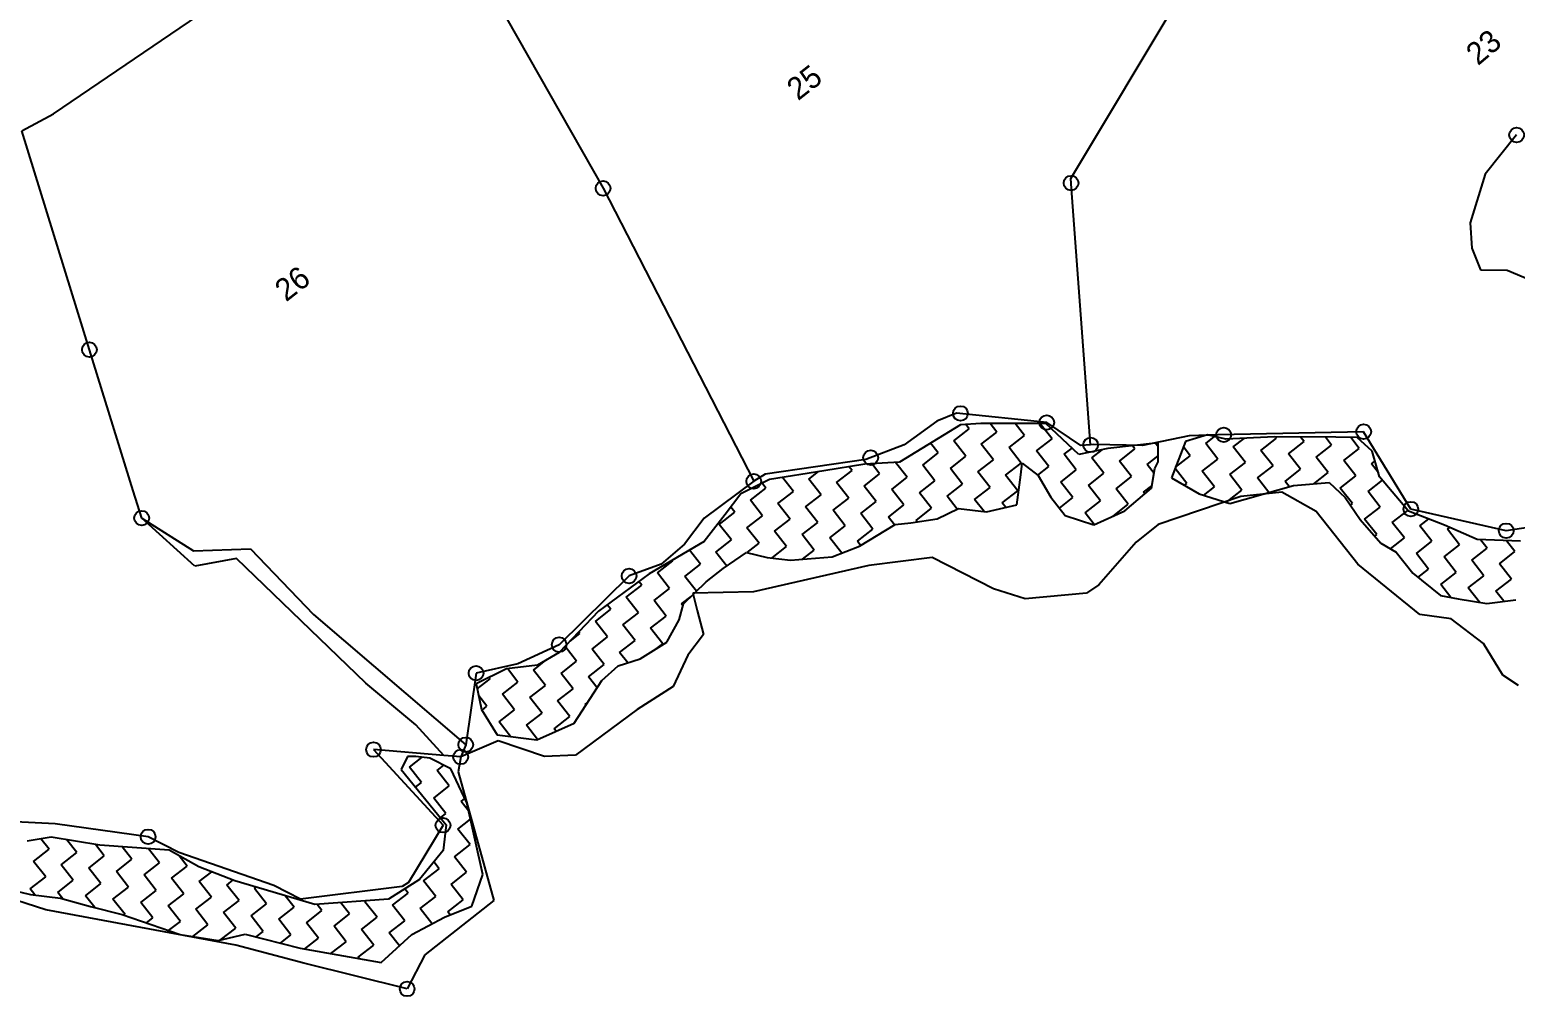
# Model space of a CAD drawing. Header units: metres. Extents: x 320041 to 325945, y 1831556 to 1836950.
# Drawn here: x 321941 to 323138, y 1833513 to 1834291 of the extents above; entities that cross this region are included whole.
import ezdxf

# ---------------------------------------------------------------- set-up
doc = ezdxf.new("R2010")
doc.units = ezdxf.units.M
for name, color, linetype in [('POLY_HATCH', 12, 'Continuous'), ('POLY_PARCEL', 6, 'Continuous'), ('POLY_WATER', 4, 'Continuous'), ('TEXT_PARCEL', 7, 'Continuous'), ('V_BOUND_LINE', 7, 'Continuous')]:
    doc.layers.add(name, color=color, linetype=linetype)
doc.styles.add('TEXT_MAP', font='')
doc.styles.get('TEXT_MAP').set_extended_font_data('Kruti Dev 050')

msp = doc.modelspace()

# ---------------------------------------------------------------- linework, layer by layer
for centre in [(323138.6, 1834205.9), (322402.9, 1834163), (322779.8, 1834167.2), (321989.2, 1834033.1), (322690.7, 1833981.8), (322760.2, 1833974.5), (322902.7, 1833964.6), (323015.4, 1833967.1), (322795.5, 1833956.5), (322618.4, 1833946.2), (322524.2, 1833927.2), (323053.4, 1833904.8), (322031.3, 1833897.6), (323130.2, 1833887.4), (322423.8, 1833851), (322367.5, 1833795.7), (322300.6, 1833772.8), (322292.3, 1833715.2), (322218, 1833711.3), (322288.2, 1833705.4), (322274, 1833650.4), (322036.5, 1833641.1), (322245.1, 1833518.7)]:
    msp.add_circle(centre, 5.95)
at = {"layer": 'POLY_HATCH'}
for p, q in [((322690.8, 1833972.7), (322641.5, 1833942.5)), ((322707.1, 1833973.6), (322690.8, 1833972.7)), ((322759.5, 1833973.8), (322707.1, 1833973.6)), ((322785.9, 1833948.8), (322759.5, 1833973.8)), ((322871.8, 1833959.2), (322860.7, 1833930.1)), ((322889.6, 1833964.7), (322871.8, 1833959.2)), ((322904.4, 1833961), (322889.6, 1833964.7)), ((322943.7, 1833962.9), (322904.4, 1833961)), ((322993.1, 1833962.6), (322943.7, 1833962.9)), ((323010.2, 1833962.4), (322993.1, 1833962.6)), ((323022.2, 1833951.4), (323010.2, 1833962.4)), ((322809.3, 1833953.5), (322785.9, 1833948.8)), ((322849.9, 1833958.1), (322809.3, 1833953.5)), ((322849.9, 1833942.9), (322849.9, 1833958.1)), ((323028.2, 1833930.7), (323022.2, 1833951.4)), ((322580.7, 1833935.6), (322537, 1833928.6)), ((322613.7, 1833941.1), (322580.7, 1833935.6)), ((322641.5, 1833942.5), (322613.7, 1833941.1)), ((322739.2, 1833932.5), (322740.4, 1833941.9)), ((322740.4, 1833941.9), (322753.4, 1833931.8)), ((322844.5, 1833921.7), (322847.3, 1833937.5)), ((322847.3, 1833937.5), (322849.9, 1833942.9)), ((322537, 1833928.6), (322513.7, 1833917.1)), ((322736.2, 1833908.2), (322739.2, 1833932.5)), ((322753.4, 1833931.8), (322763.6, 1833914.4)), ((322860.7, 1833930.1), (322882.8, 1833917)), ((322907.6, 1833909.2), (322958.9, 1833923.9)), ((322958.9, 1833923.9), (322987.7, 1833926.1)), ((322987.7, 1833926.1), (323000.5, 1833914.1)), ((323051.5, 1833903.1), (323028.2, 1833930.7)), ((322513.7, 1833917.1), (322501.2, 1833900.6)), ((322763.6, 1833914.4), (322775.1, 1833899.6)), ((322823.2, 1833903.3), (322844.5, 1833921.7)), ((322882.8, 1833917), (322907.6, 1833909.2)), ((323000.5, 1833914.1), (323012.6, 1833896.5)), ((322501.2, 1833900.6), (322484.2, 1833878.8)), ((322672, 1833896.9), (322689.2, 1833905.3)), ((322689.2, 1833905.3), (322711.7, 1833902.6)), ((322711.7, 1833902.6), (322736.2, 1833908.2)), ((322775.1, 1833899.6), (322798, 1833892.1)), ((322798, 1833892.1), (322823.2, 1833903.3)), ((323080.6, 1833892), (323051.5, 1833903.1)), ((322609.4, 1833875.1), (322638.2, 1833892.5)), ((322638.2, 1833892.5), (322650.7, 1833893.8)), ((322650.7, 1833893.8), (322672, 1833896.9)), ((323012.6, 1833896.5), (323029.3, 1833877.3)), ((323106.7, 1833880.3), (323080.6, 1833892)), ((322484.2, 1833878.8), (322440.1, 1833852.8)), ((322587.4, 1833866.3), (322609.4, 1833875.1)), ((323029.3, 1833877.3), (323041.7, 1833870.1)), ((323141.8, 1833878.9), (323106.7, 1833880.3)), ((322499.6, 1833857), (322518.4, 1833869.9)), ((322518.4, 1833869.9), (322535, 1833866)), ((322535, 1833866), (322553.8, 1833863.7)), ((322553.8, 1833863.7), (322587.4, 1833866.3)), ((323041.7, 1833870.1), (323054.9, 1833853.3)), ((322440.1, 1833852.8), (322399.3, 1833822.6)), ((322486, 1833846.3), (322499.6, 1833857)), ((323054.9, 1833853.3), (323077.4, 1833835.3)), ((322467.6, 1833828.5), (322486, 1833846.3)), ((322464.1, 1833815.6), (322467.6, 1833828.5)), ((323077.4, 1833835.3), (323091.4, 1833832.6)), ((323091.4, 1833832.6), (323114.7, 1833828.9)), ((323114.7, 1833828.9), (323137.9, 1833831.7)), ((322399.3, 1833822.6), (322367.6, 1833789.3)), ((322454.3, 1833797.8), (322464.1, 1833815.6)), ((322432.7, 1833784.3), (322454.3, 1833797.8)), ((322350.2, 1833779.1), (322325.1, 1833776.4)), ((322367.6, 1833789.3), (322350.2, 1833779.1)), ((322414.9, 1833778.8), (322432.7, 1833784.3)), ((322325.1, 1833776.4), (322300.8, 1833764.1)), ((322379.7, 1833732.6), (322402, 1833767)), ((322402, 1833767), (322414.9, 1833778.8)), ((322300.8, 1833764.1), (322304.9, 1833743.6)), ((322304.9, 1833743.6), (322317.6, 1833723.1)), ((322349.5, 1833719.2), (322379.7, 1833732.6)), ((322317.6, 1833723.1), (322349.5, 1833719.2)), ((322245.4, 1833705.7), (322240.2, 1833695.2)), ((322240.2, 1833695.2), (322276.6, 1833650.8)), ((322252.1, 1833705.8), (322245.4, 1833705.7)), ((322263.3, 1833704.5), (322252.1, 1833705.8)), ((322280.3, 1833695.7), (322263.3, 1833704.5)), ((322293.2, 1833668.5), (322280.3, 1833695.7)), ((322306.1, 1833610.8), (322293.2, 1833668.5)), ((322276.6, 1833650.8), (322274.1, 1833630.2)), ((321958.5, 1833640.9), (321939, 1833637.6)), ((321997.6, 1833634.3), (321958.5, 1833640.9)), ((322053.3, 1833630.4), (321997.6, 1833634.3)), ((322077.4, 1833617), (322053.3, 1833630.4)), ((322274.1, 1833630.2), (322255, 1833606.8)), ((322106.4, 1833605.8), (322077.4, 1833617)), ((322170.7, 1833586.6), (322106.4, 1833605.8)), ((322255, 1833606.8), (322230.2, 1833590.8)), ((322297.2, 1833585.2), (322306.1, 1833610.8)), ((321925, 1833598.6), (321941.7, 1833594.7)), ((321941.7, 1833594.7), (321966, 1833591.7)), ((321966, 1833591.7), (321990, 1833585)), ((322230.2, 1833590.8), (322170.7, 1833586.6)), ((321990, 1833585), (322015.7, 1833578.5)), ((322015.7, 1833578.5), (322062.2, 1833562.4)), ((322248.8, 1833562.6), (322275.2, 1833576.5)), ((322275.2, 1833576.5), (322297.2, 1833585.2)), ((322062.2, 1833562.4), (322093, 1833557.7)), ((322093, 1833557.7), (322114.6, 1833562.7)), ((322114.6, 1833562.7), (322158.9, 1833551.6)), ((322158.9, 1833551.6), (322224.1, 1833539.9)), ((322224.1, 1833539.9), (322248.8, 1833562.6))]:
    msp.add_line(p, q, dxfattribs=at)
at = {"layer": 'POLY_HATCH', "linetype": 'Continuous'}
for p, q in [((322697.8, 1833969.5), (322695.1, 1833972.9)), ((322720, 1833966.8), (322714.7, 1833973.6)), ((322742.2, 1833964.1), (322734.7, 1833973.7)), ((322764.5, 1833961.3), (322754.7, 1833973.8)), ((322685.3, 1833959.7), (322697.8, 1833969.5)), ((322695, 1833947.3), (322685.3, 1833959.7)), ((322707.5, 1833957), (322720, 1833966.8)), ((322729.8, 1833954.3), (322742.2, 1833964.1)), ((322752, 1833951.6), (322764.5, 1833961.3)), ((322888.2, 1833957.5), (322895.4, 1833963.2)), ((322910.4, 1833954.8), (322919.2, 1833961.7)), ((322932.6, 1833952.1), (322945.1, 1833961.9)), ((322945.1, 1833961.9), (322944.3, 1833962.9)), ((322954.9, 1833949.4), (322967.4, 1833959.1)), ((322967.4, 1833959.1), (322964.5, 1833962.7)), ((322989.6, 1833956.4), (322984.8, 1833962.6)), ((323011.8, 1833953.7), (323005, 1833962.4)), ((322660.3, 1833940.2), (322672.8, 1833950)), ((322672.8, 1833950), (322666.6, 1833957.9)), ((322682.6, 1833937.5), (322695, 1833947.3)), ((322717.3, 1833944.5), (322707.5, 1833957)), ((322739.5, 1833941.8), (322729.8, 1833954.3)), ((322761.8, 1833939.1), (322752, 1833951.6)), ((322774.2, 1833948.9), (322780.6, 1833953.8)), ((322784, 1833936.4), (322774.2, 1833948.9)), ((322796.5, 1833946.2), (322804.7, 1833952.6)), ((322818.7, 1833943.4), (322831.2, 1833953.2)), ((322831.2, 1833953.2), (322829.2, 1833955.8)), ((322841, 1833940.7), (322849.9, 1833947.7)), ((322849.9, 1833955), (322847.7, 1833957.9)), ((322863.9, 1833938.6), (322875.7, 1833947.8)), ((322875.7, 1833947.8), (322870.2, 1833954.8)), ((322897.9, 1833945.1), (322888.2, 1833957.5)), ((322920.2, 1833942.3), (322910.4, 1833954.8)), ((322942.4, 1833939.6), (322932.6, 1833952.1)), ((322964.6, 1833936.9), (322954.9, 1833949.4)), ((322977.1, 1833946.7), (322989.6, 1833956.4)), ((322986.9, 1833934.2), (322977.1, 1833946.7)), ((322999.4, 1833944), (323011.8, 1833953.7)), ((322568.6, 1833928.8), (322576.5, 1833935)), ((322590.9, 1833926.1), (322603.4, 1833935.9)), ((322603.4, 1833935.9), (322600.9, 1833939)), ((322625.6, 1833933.2), (322619.2, 1833941.4)), ((322647.8, 1833930.4), (322638.5, 1833942.4)), ((322670.1, 1833927.7), (322660.3, 1833940.2)), ((322692.3, 1833925), (322682.6, 1833937.5)), ((322704.8, 1833934.8), (322717.3, 1833944.5)), ((322714.6, 1833922.3), (322704.8, 1833934.8)), ((322727, 1833932.1), (322739.5, 1833941.8)), ((322752.9, 1833932.2), (322761.8, 1833939.1)), ((322771.5, 1833926.6), (322784, 1833936.4)), ((322806.2, 1833933.7), (322796.5, 1833946.2)), ((322828.5, 1833931), (322818.7, 1833943.4)), ((322846.6, 1833933.5), (322841, 1833940.7)), ((322873, 1833925.5), (322863.5, 1833937.6)), ((322885.4, 1833935.3), (322897.9, 1833945.1)), ((322895.2, 1833922.8), (322885.4, 1833935.3)), ((322907.7, 1833932.6), (322920.2, 1833942.3)), ((322929.9, 1833929.9), (322942.4, 1833939.6)), ((322952.2, 1833927.1), (322964.6, 1833936.9)), ((323009.1, 1833931.5), (322999.4, 1833944)), ((323021.6, 1833941.2), (323024.5, 1833943.5)), ((323027.3, 1833934), (323021.6, 1833941.2)), ((322533.9, 1833921.8), (322530.9, 1833925.6)), ((322556.2, 1833919.1), (322547.4, 1833930.3)), ((322578.4, 1833916.3), (322568.6, 1833928.8)), ((322600.7, 1833913.6), (322590.9, 1833926.1)), ((322613.1, 1833923.4), (322625.6, 1833933.2)), ((322622.9, 1833910.9), (322613.1, 1833923.4)), ((322635.4, 1833920.7), (322647.8, 1833930.4)), ((322657.6, 1833918), (322670.1, 1833927.7)), ((322679.9, 1833915.2), (322692.3, 1833925)), ((322736.8, 1833919.6), (322727, 1833932.1)), ((322781.3, 1833914.1), (322771.5, 1833926.6)), ((322793.8, 1833923.9), (322806.2, 1833933.7)), ((322803.5, 1833911.4), (322793.8, 1833923.9)), ((322816, 1833921.2), (322828.5, 1833931)), ((322838.2, 1833918.5), (322844.8, 1833923.6)), ((322871, 1833924), (322873, 1833925.5)), ((322886.3, 1833915.9), (322895.2, 1833922.8)), ((322917.4, 1833920.1), (322907.7, 1833932.6)), ((322939, 1833918.2), (322929.9, 1833929.9)), ((322955.5, 1833922.9), (322952.2, 1833927.1)), ((322975.4, 1833925.2), (322986.9, 1833934.2)), ((322996.6, 1833921.7), (323009.1, 1833931.5)), ((323018.9, 1833919), (323030.5, 1833928.1)), ((322521.5, 1833912), (322533.9, 1833921.8)), ((322531.2, 1833899.5), (322521.5, 1833912)), ((322543.7, 1833909.3), (322556.2, 1833919.1)), ((322565.9, 1833906.6), (322578.4, 1833916.3)), ((322588.2, 1833903.9), (322600.7, 1833913.6)), ((322610.4, 1833901.2), (322622.9, 1833910.9)), ((322645.1, 1833908.2), (322635.4, 1833920.7)), ((322667.4, 1833905.5), (322657.6, 1833918)), ((322688.1, 1833904.7), (322679.9, 1833915.2)), ((322702.1, 1833912.5), (322714.6, 1833922.3)), ((322709.7, 1833902.8), (322702.1, 1833912.5)), ((322724.3, 1833909.8), (322736.8, 1833919.6)), ((322770.4, 1833905.7), (322781.3, 1833914.1)), ((322791.1, 1833901.7), (322803.5, 1833911.4)), ((322825.8, 1833908.7), (322816, 1833921.2)), ((322839.3, 1833917.2), (322838.2, 1833918.5)), ((322905, 1833910.3), (322917.4, 1833920.1)), ((323006.4, 1833909.2), (322996.6, 1833921.7)), ((323028.7, 1833906.5), (323018.9, 1833919)), ((322496.5, 1833892.5), (322509, 1833902.3)), ((322509, 1833902.3), (322505.7, 1833906.5)), ((322518.7, 1833889.8), (322531.2, 1833899.5)), ((322553.5, 1833896.8), (322543.7, 1833909.3)), ((322575.7, 1833894.1), (322565.9, 1833906.6)), ((322597.9, 1833891.4), (322588.2, 1833903.9)), ((322620.2, 1833888.7), (322610.4, 1833901.2)), ((322632.7, 1833898.4), (322645.1, 1833908.2)), ((322654.9, 1833895.7), (322667.4, 1833905.5)), ((322727.2, 1833906.1), (322724.3, 1833909.8)), ((322798.4, 1833892.3), (322791.1, 1833901.7)), ((322813.3, 1833899), (322825.8, 1833908.7)), ((322813.3, 1833898.9), (322813.3, 1833899)), ((322905.3, 1833909.9), (322905, 1833910.3)), ((323004.7, 1833907.9), (323006.4, 1833909.2)), ((323016.2, 1833896.8), (323028.7, 1833906.5)), ((323038.4, 1833894), (323050.9, 1833903.8)), ((323050.9, 1833903.8), (323050.4, 1833904.4)), ((322506.3, 1833880), (322496.5, 1833892.5)), ((322528.5, 1833877.3), (322518.7, 1833889.8)), ((322541, 1833887.1), (322553.5, 1833896.8)), ((322550.7, 1833874.6), (322541, 1833887.1)), ((322563.2, 1833884.3), (322575.7, 1833894.1)), ((322585.5, 1833881.6), (322597.9, 1833891.4)), ((322607.7, 1833878.9), (322620.2, 1833888.7)), ((322637.6, 1833892.1), (322632.7, 1833898.4)), ((322655.8, 1833894.6), (322654.9, 1833895.7)), ((323025.9, 1833884.3), (323016.2, 1833896.8)), ((323048.2, 1833881.6), (323038.4, 1833894)), ((323060.7, 1833891.3), (323067.8, 1833896.9)), ((323070.4, 1833878.9), (323060.7, 1833891.3)), ((323082.9, 1833888.6), (323084.8, 1833890.1)), ((323092.7, 1833876.1), (323082.9, 1833888.6)), ((322493.8, 1833870.2), (322506.3, 1833880)), ((322518.9, 1833869.8), (322528.5, 1833877.3)), ((322539.1, 1833865.5), (322550.7, 1833874.6)), ((322573, 1833871.9), (322563.2, 1833884.3)), ((322595.1, 1833869.4), (322585.5, 1833881.6)), ((322610.3, 1833875.6), (322607.7, 1833878.9)), ((323024.3, 1833883), (323025.9, 1833884.3)), ((323037, 1833872.8), (323048.2, 1833881.6)), ((323057.9, 1833869.1), (323070.4, 1833878.9)), ((323080.2, 1833866.4), (323092.7, 1833876.1)), ((323114.9, 1833873.4), (323109.6, 1833880.1)), ((323137.1, 1833870.7), (323130.4, 1833879.3)), ((322446.6, 1833853.4), (322459.1, 1833863.2)), ((322459.1, 1833863.2), (322458.6, 1833863.7)), ((322481.3, 1833860.5), (322472.4, 1833871.9)), ((322502.6, 1833859), (322493.8, 1833870.2)), ((322563.5, 1833864.5), (322573, 1833871.9)), ((323067.7, 1833856.6), (323057.9, 1833869.1)), ((323089.9, 1833853.9), (323080.2, 1833866.4)), ((323102.4, 1833863.7), (323114.9, 1833873.4)), ((323112.2, 1833851.2), (323102.4, 1833863.7)), ((323124.7, 1833860.9), (323137.1, 1833870.7)), ((322456.3, 1833841), (322446.6, 1833853.4)), ((322468.8, 1833850.7), (322481.3, 1833860.5)), ((322478.2, 1833838.8), (322468.8, 1833850.7)), ((323059.1, 1833849.9), (323067.7, 1833856.6)), ((323077.5, 1833844.1), (323089.9, 1833853.9)), ((323099.7, 1833841.4), (323112.2, 1833851.2)), ((323134.4, 1833848.5), (323124.7, 1833860.9)), ((322421.6, 1833833.9), (322434.1, 1833843.7)), ((322434.1, 1833843.7), (322431.8, 1833846.6)), ((322443.9, 1833831.2), (322456.3, 1833841)), ((323085.6, 1833833.7), (323077.5, 1833844.1)), ((323108.8, 1833829.8), (323099.7, 1833841.4)), ((323121.9, 1833838.7), (323134.4, 1833848.5)), ((323128.3, 1833830.6), (323121.9, 1833838.7)), ((322409.2, 1833824.2), (322406.3, 1833827.8)), ((322431.4, 1833821.4), (322421.6, 1833833.9)), ((322453.6, 1833818.7), (322443.9, 1833831.2)), ((322466.1, 1833828.5), (322473.7, 1833834.4)), ((322467.2, 1833827.1), (322466.1, 1833828.5)), ((322396.7, 1833814.4), (322409.2, 1833824.2)), ((322418.9, 1833811.7), (322431.4, 1833821.4)), ((322441.2, 1833809), (322453.6, 1833818.7)), ((322376.5, 1833798.6), (322384.2, 1833804.6)), ((322384.2, 1833804.6), (322383.3, 1833805.8)), ((322406.4, 1833801.9), (322396.7, 1833814.4)), ((322428.7, 1833799.2), (322418.9, 1833811.7)), ((322450.9, 1833796.5), (322441.2, 1833809)), ((322381.5, 1833782.4), (322372.3, 1833794.2)), ((322394, 1833792.1), (322406.4, 1833801.9)), ((322403.7, 1833779.7), (322394, 1833792.1)), ((322416.2, 1833789.4), (322428.7, 1833799.2)), ((322445.7, 1833792.4), (322450.9, 1833796.5)), ((322346.8, 1833775.3), (322355.5, 1833782.2)), ((322369, 1833772.6), (322381.5, 1833782.4)), ((322391.2, 1833769.9), (322403.7, 1833779.7)), ((322422.7, 1833781.2), (322416.2, 1833789.4)), ((322301.6, 1833760.1), (322312, 1833768.3)), ((322312, 1833768.3), (322311.2, 1833769.4)), ((322334.3, 1833765.6), (322325.8, 1833776.5)), ((322356.5, 1833762.9), (322346.8, 1833775.3)), ((322378.8, 1833760.1), (322369, 1833772.6)), ((322398.2, 1833761.1), (322391.2, 1833769.9)), ((322321.8, 1833755.8), (322334.3, 1833765.6)), ((322331.6, 1833743.3), (322321.8, 1833755.8)), ((322344, 1833753.1), (322356.5, 1833762.9)), ((322366.3, 1833750.4), (322378.8, 1833760.1)), ((322309.3, 1833746.1), (322302.7, 1833754.5)), ((322305.4, 1833742.9), (322309.3, 1833746.1)), ((322319.1, 1833733.6), (322331.6, 1833743.3)), ((322353.8, 1833740.6), (322344, 1833753.1)), ((322376.1, 1833737.9), (322366.3, 1833750.4)), ((322388.5, 1833747.7), (322390.4, 1833749.1)), ((322389, 1833747), (322388.5, 1833747.7)), ((322328.3, 1833721.8), (322319.1, 1833733.6)), ((322341.3, 1833730.9), (322353.8, 1833740.6)), ((322363.6, 1833728.1), (322376.1, 1833737.9)), ((322350.2, 1833719.5), (322341.3, 1833730.9)), ((322365.1, 1833726.1), (322363.6, 1833728.1)), ((322246.9, 1833697.2), (322257.1, 1833705.2)), ((322256.7, 1833684.8), (322246.9, 1833697.2)), ((322269.2, 1833694.5), (322274.5, 1833698.7)), ((322251.8, 1833681), (322256.7, 1833684.8)), ((322278.9, 1833682), (322269.2, 1833694.5)), ((322266.5, 1833672.3), (322278.9, 1833682)), ((322276.2, 1833659.8), (322266.5, 1833672.3)), ((322288.7, 1833669.6), (322291.6, 1833671.8)), ((322271.9, 1833656.5), (322276.2, 1833659.8)), ((322294.6, 1833662), (322288.7, 1833669.6)), ((322286, 1833647.3), (322296.1, 1833655.2)), ((322295.8, 1833634.9), (322286, 1833647.3)), ((321956.7, 1833631.1), (321950.1, 1833639.5)), ((321979, 1833628.4), (321970.8, 1833638.8)), ((321944.2, 1833621.3), (321956.7, 1833631.1)), ((321966.5, 1833618.6), (321979, 1833628.4)), ((321988.7, 1833615.9), (322001.2, 1833625.7)), ((322001.2, 1833625.7), (321994, 1833634.9)), ((322023.4, 1833623), (322015.6, 1833633)), ((322045.7, 1833620.2), (322036.9, 1833631.5)), ((322067.9, 1833617.5), (322061.4, 1833625.9)), ((322283.3, 1833625.1), (322295.8, 1833634.9)), ((322293, 1833612.6), (322283.3, 1833625.1)), ((321954, 1833608.9), (321944.2, 1833621.3)), ((321976.2, 1833606.1), (321966.5, 1833618.6)), ((321998.5, 1833603.4), (321988.7, 1833615.9)), ((322011, 1833613.2), (322023.4, 1833623)), ((322020.7, 1833600.7), (322011, 1833613.2)), ((322033.2, 1833610.5), (322045.7, 1833620.2)), ((322055.4, 1833607.8), (322067.9, 1833617.5)), ((322077.7, 1833605), (322087.8, 1833613)), ((322258.3, 1833605.6), (322270.8, 1833615.3)), ((322270.8, 1833615.3), (322266.5, 1833620.9)), ((322280.6, 1833602.8), (322293, 1833612.6)), ((321941.5, 1833599.1), (321954, 1833608.9)), ((321963.8, 1833596.4), (321976.2, 1833606.1)), ((321986, 1833593.7), (321998.5, 1833603.4)), ((322008.2, 1833590.9), (322020.7, 1833600.7)), ((322043, 1833598), (322033.2, 1833610.5)), ((322065.2, 1833595.3), (322055.4, 1833607.8)), ((322087.4, 1833592.6), (322077.7, 1833605)), ((322099.9, 1833602.3), (322105.1, 1833606.4)), ((322109.7, 1833589.9), (322099.9, 1833602.3)), ((322122.2, 1833599.6), (322123.6, 1833600.7)), ((322131.9, 1833587.1), (322122.2, 1833599.6)), ((322268.1, 1833593.1), (322258.3, 1833605.6)), ((322290.3, 1833590.4), (322280.6, 1833602.8)), ((321945.3, 1833594.3), (321941.5, 1833599.1)), ((321967.8, 1833591.2), (321963.8, 1833596.4)), ((321993.5, 1833584.1), (321986, 1833593.7)), ((322018, 1833578.5), (322008.2, 1833590.9)), ((322030.5, 1833588.2), (322043, 1833598)), ((322040.2, 1833575.8), (322030.5, 1833588.2)), ((322052.7, 1833585.5), (322065.2, 1833595.3)), ((322075, 1833582.8), (322087.4, 1833592.6)), ((322097.2, 1833580.1), (322109.7, 1833589.9)), ((322154.2, 1833584.4), (322146.9, 1833593.7)), ((322198.6, 1833579), (322191.5, 1833588.1)), ((322211.1, 1833588.8), (322212.1, 1833589.5)), ((322220.9, 1833576.3), (322211.1, 1833588.8)), ((322233.4, 1833586), (322245.8, 1833595.8)), ((322245.8, 1833595.8), (322243.2, 1833599.2)), ((322255.6, 1833583.3), (322268.1, 1833593.1)), ((322277.8, 1833580.6), (322290.3, 1833590.4)), ((322017.3, 1833577.9), (322018, 1833578.5)), ((322035.2, 1833571.8), (322040.2, 1833575.8)), ((322062.5, 1833573), (322052.7, 1833585.5)), ((322084.7, 1833570.3), (322075, 1833582.8)), ((322107, 1833567.6), (322097.2, 1833580.1)), ((322119.4, 1833577.4), (322131.9, 1833587.1)), ((322129.2, 1833564.9), (322119.4, 1833577.4)), ((322141.7, 1833574.7), (322154.2, 1833584.4)), ((322163.9, 1833571.9), (322176.4, 1833581.7)), ((322176.4, 1833581.7), (322172.5, 1833586.7)), ((322186.2, 1833569.2), (322198.6, 1833579)), ((322208.4, 1833566.5), (322220.9, 1833576.3)), ((322243.1, 1833573.6), (322233.4, 1833586)), ((322265.1, 1833571.2), (322255.6, 1833583.3)), ((322279.7, 1833578.3), (322277.8, 1833580.6)), ((322053, 1833565.6), (322062.5, 1833573)), ((322072.6, 1833560.8), (322084.7, 1833570.3)), ((322094.8, 1833558.1), (322107, 1833567.6)), ((322123.5, 1833560.5), (322129.2, 1833564.9)), ((322151.5, 1833562.2), (322141.7, 1833574.7)), ((322173.7, 1833559.5), (322163.9, 1833571.9)), ((322195.9, 1833556.7), (322186.2, 1833569.2)), ((322218.2, 1833554), (322208.4, 1833566.5)), ((322230.6, 1833563.8), (322243.1, 1833573.6)), ((322238.8, 1833553.4), (322230.6, 1833563.8)), ((322143, 1833555.6), (322151.5, 1833562.2)), ((322162.8, 1833550.9), (322173.7, 1833559.5)), ((322183.7, 1833547.1), (322195.9, 1833556.7)), ((322205.7, 1833544.3), (322218.2, 1833554)), ((322206.7, 1833543), (322205.7, 1833544.3))]:
    msp.add_line(p, q, dxfattribs=at)
at = {"layer": 'POLY_PARCEL'}
for p, q in [((322779.5, 1834170.8), (322933.2, 1834427)), ((321960.2, 1834222.9), (322084, 1834306.8)), ((322316.4, 1834315.1), (322402.9, 1834163)), ((321934.8, 1834209.1), (321960.2, 1834222.9)), ((321989.2, 1834033.1), (321934.8, 1834209.1)), ((323138.6, 1834205.9), (323113.3, 1834174.3)), ((323113.3, 1834174.3), (323101.3, 1834135.2)), ((322402.9, 1834163), (322524.2, 1833927.2)), ((322780.2, 1834162.8), (322779.5, 1834170.8)), ((322795.5, 1833956.5), (322780.2, 1834162.8)), ((323101.3, 1834135.2), (323102.4, 1834114.7)), ((323102.4, 1834114.7), (323109.5, 1834097.5)), ((323109.5, 1834097.5), (323131.1, 1834097.2)), ((323131.1, 1834097.2), (323177.3, 1834077.6)), ((322024.5, 1833919.4), (321989.2, 1834033.1)), ((322671.6, 1833975.6), (322645.3, 1833956.5)), ((322687.6, 1833982.1), (322671.6, 1833975.6)), ((322760.2, 1833974.5), (322687.6, 1833982.1)), ((322787.7, 1833956), (322760.2, 1833974.5)), ((322874.8, 1833963.8), (322837.2, 1833956.1)), ((322898.2, 1833964.5), (322874.8, 1833963.8)), ((323015.4, 1833967.1), (322898.2, 1833964.5)), ((323053.4, 1833904.8), (323015.4, 1833967.1)), ((322645.3, 1833956.5), (322614.4, 1833944.7)), ((322795.5, 1833956.5), (322787.7, 1833956)), ((322797.8, 1833956.7), (322795.5, 1833956.5)), ((322837.2, 1833956.1), (322797.8, 1833956.7)), ((322614.4, 1833944.7), (322533.3, 1833932.9)), ((322524.2, 1833927.2), (322484.2, 1833897.4)), ((322533.3, 1833932.9), (322524.2, 1833927.2)), ((322031.3, 1833897.6), (322024.5, 1833919.4)), ((323130.2, 1833887.4), (323053.4, 1833904.8)), ((322484.2, 1833897.4), (322468.4, 1833876.7)), ((323163.6, 1833892.4), (323130.2, 1833887.4)), ((322468.4, 1833876.7), (322449.6, 1833860.5)), ((322423.8, 1833851), (322367.5, 1833795.7)), ((322449.6, 1833860.5), (322423.8, 1833851)), ((322367.5, 1833795.7), (322334.2, 1833780.3)), ((322334.2, 1833780.3), (322300.6, 1833772.8)), ((322300.6, 1833772.8), (322292.3, 1833715.2)), ((322274.6, 1833706.5), (322218, 1833711.3)), ((322218, 1833711.3), (322274, 1833650.4)), ((322292.3, 1833715.2), (322288.2, 1833705.4)), ((322288.2, 1833705.4), (322274.6, 1833706.5)), ((321961.7, 1833651.5), (321929.5, 1833653.2)), ((322036.5, 1833641.1), (321961.7, 1833651.5)), ((322274, 1833650.4), (322246.3, 1833604.2)), ((322061.2, 1833628.4), (322036.5, 1833641.1)), ((322137.6, 1833601.9), (322061.2, 1833628.4)), ((322159.2, 1833590.9), (322137.6, 1833601.9)), ((322241.1, 1833601), (322159.2, 1833590.9)), ((322246.3, 1833604.2), (322241.1, 1833601))]:
    msp.add_line(p, q, dxfattribs=at)
at = {"layer": 'POLY_WATER'}
for p, q in [((322031.3, 1833897.6), (322073.1, 1833871.2)), ((322074.1, 1833858.9), (322031.3, 1833897.6)), ((322073.1, 1833871.2), (322119, 1833872.9)), ((322107.7, 1833865.2), (322074.1, 1833858.9)), ((322211.7, 1833764.8), (322107.7, 1833865.2)), ((322119, 1833872.9), (322169.8, 1833819.9)), ((322169.8, 1833819.9), (322292.3, 1833715.2)), ((322252.1, 1833731.3), (322211.7, 1833764.8)), ((322274.6, 1833706.5), (322252.1, 1833731.3))]:
    msp.add_line(p, q, dxfattribs=at)
at = {"layer": 'V_BOUND_LINE'}
for p, q in [((322916.5, 1833915), (322849.9, 1833892.3)), ((322949.5, 1833918.5), (322916.5, 1833915)), ((322977.1, 1833902.8), (322949.5, 1833918.5)), ((323010.6, 1833860.4), (322977.1, 1833902.8)), ((322849.9, 1833892.3), (322832.3, 1833878.2)), ((322832.3, 1833878.2), (322802.1, 1833844)), ((322667.9, 1833866), (322617, 1833859.5)), ((322717.2, 1833840.7), (322667.9, 1833866)), ((322617, 1833859.5), (322524.1, 1833838.2)), ((323060.7, 1833820), (323010.6, 1833860.4)), ((322742.7, 1833832.7), (322717.2, 1833840.7)), ((322802.1, 1833844), (322792.1, 1833837.3)), ((322524.1, 1833838.2), (322475.1, 1833837.1)), ((322475.1, 1833837.1), (322478.7, 1833823.1)), ((322792.1, 1833837.3), (322742.7, 1833832.7)), ((322478.7, 1833823.1), (322483.8, 1833803.9)), ((323085.8, 1833816.5), (323060.7, 1833820)), ((323112, 1833796.6), (323085.8, 1833816.5)), ((322483.8, 1833803.9), (322471.2, 1833787.4)), ((323127.4, 1833771.3), (323112, 1833796.6)), ((322471.2, 1833787.4), (322459.3, 1833762)), ((323140, 1833762.8), (323127.4, 1833771.3)), ((322459.3, 1833762), (322430.2, 1833743.6)), ((322430.2, 1833743.6), (322380.8, 1833706.9)), ((322318.4, 1833718.4), (322288.2, 1833705.4)), ((322355.6, 1833705.6), (322318.4, 1833718.4)), ((322288.2, 1833705.4), (322286.3, 1833693.3)), ((322380.8, 1833706.9), (322355.6, 1833705.6)), ((322286.3, 1833693.3), (322315, 1833589.9)), ((321954, 1833582.3), (321906.1, 1833597.9)), ((322315, 1833589.9), (322259.4, 1833546)), ((322107.2, 1833554), (321954, 1833582.3)), ((322161.8, 1833539.4), (322107.2, 1833554)), ((322259.4, 1833546), (322245.1, 1833518.7)), ((322245.1, 1833518.7), (322161.8, 1833539.4))]:
    msp.add_line(p, q, dxfattribs=at)

# ---------------------------------------------------------------- texts
at = {"layer": 'TEXT_PARCEL', "style": 'TEXT_MAP'}
for s, rotation, p in [('23', 40.2318, (323107.5, 1834261.2)), ('25', 38.0393, (322559.9, 1834233)), ('26', 38.0393, (322147.6, 1834071.1))]:
    msp.add_text(s, height=17.96, rotation=rotation, dxfattribs=at).set_placement(p)

doc.saveas('drawing.dxf')
